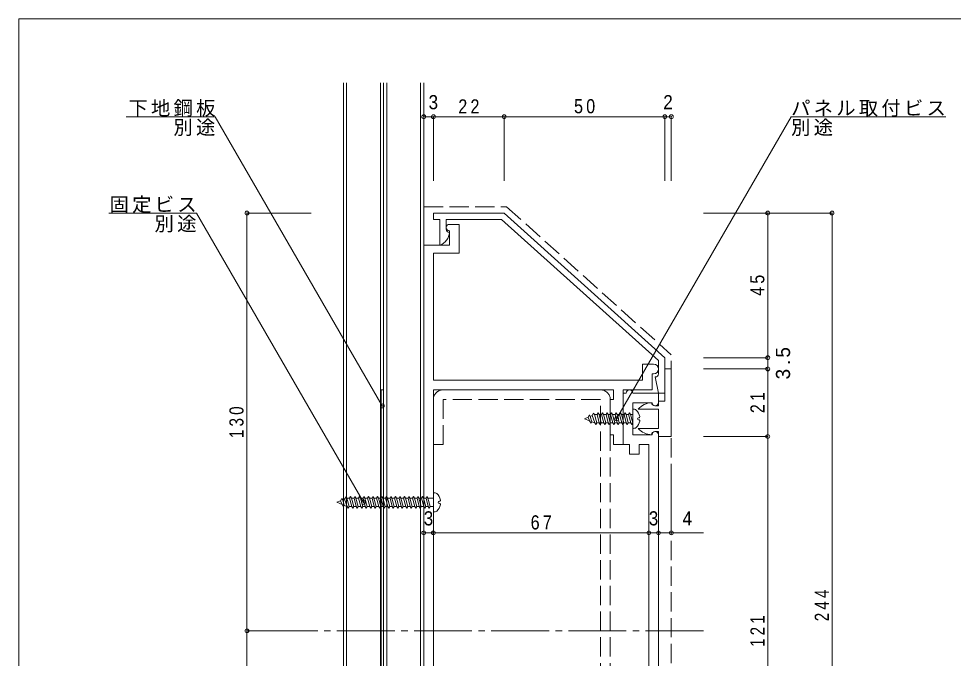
# Model space of a CAD drawing. Units: millimetres at full size, sheet at 1:2. Extents: x -282 to 282, y -195 to 195.
# Drawn here: x -282 to 8.7, y -4 to 195 of the extents above; entities that cross this region are included whole.
import ezdxf
from ezdxf.enums import TextEntityAlignment as Align

# ---------------------------------------------------------------- set-up
doc = ezdxf.new("R2010")
doc.units = ezdxf.units.MM
doc.header["$LTSCALE"] = 2
doc.header["$PDMODE"] = 32
doc.header["$PDSIZE"] = 1.2
doc.linetypes.add('CHAIN2', pattern=[12, 9, -1, 1, -1])
doc.linetypes.add('DASHED3', pattern=[4, 3, -1])
for name, color, linetype, lineweight in [('4-0_ＫＢ製品', 2, 'Continuous', 9), ('4-1_躯体', 3, 'Continuous', 9), ('4-3_寸法', 4, 'Continuous', 9), ('4-4_引出線字', 4, 'Continuous', 9), ('4-8_他製品', 7, 'DASHED3', 9), ('4-9_他製品', 7, 'Continuous', 9), ('4-A_ベース', 3, 'Continuous', 9), ('4-B', 7, 'Continuous', 9), ('4-C', 2, 'Continuous', 9), ('F-0_図面枠', 5, 'Continuous', 9)]:
    doc.layers.add(name, color=color, linetype=linetype, lineweight=lineweight)
doc.layers.add('4-5_文字', color=7, linetype='Continuous')
doc.styles.add('HGｺﾞｼｯｸM', font='')
doc.styles.get('HGｺﾞｼｯｸM').set_extended_font_data('HGｺﾞｼｯｸM')

msp = doc.modelspace()

# ---------------------------------------------------------------- linework, layer by layer
at = {"layer": '4-0_ＫＢ製品', "linetype": 'DASHED3'}
for p, q in [((-156, 136.5), (-130.233, 136.5)), ((-130.233, 136.5), (-79, 90.391)), ((-79, -109.5), (-79, 90.391))]:
    msp.add_line(p, q, dxfattribs=at)
at = {"layer": '4-0_ＫＢ製品'}
for p, q in [((-94, 78.5), (-93, 78.5)), ((-91, 78.5), (-83, 78.5)), ((-83, 75.5), (-83, 78.5)), ((-91, 75.5), (-91, 65.5)), ((-85, 75.5), (-91, 75.5)), ((-85, 65.5), (-91, 65.5)), ((-83, 65.5), (-83, -56.5)), ((-86, -53.5), (-86, 62.5))]:
    msp.add_line(p, q, dxfattribs=at)
msp.add_lwpolyline([(-94, 78.5), (-94, 62.5), (-92, 62.5), (-92, 59.5), (-89, 59.5), (-89, 62.5), (-86, 62.5)], dxfattribs=at)
for centre, start, end in [((-92, 78.5), 0, 180), ((-84, 75.5), 180, 0), ((-84, 65.5), 0, 180)]:
    msp.add_arc(centre, 1, start, end, dxfattribs=at)
at = {"layer": '4-1_躯体'}
for p, q in [((-181, 175), (-181, -150)), ((-180, 175), (-180, -150)), ((-169.5, 175), (-169.5, -150)), ((-168.5, 175), (-168.5, -150)), ((-167.5, 175), (-167.5, -150)), ((-157, 175), (-157, -150)), ((-156, 175), (-156, -150))]:
    msp.add_line(p, q, dxfattribs=at)
at = {"layer": '4-3_寸法'}
for p, q in [((-153, 164.5), (-156, 164.5)), ((-153, 164.5), (-153, 144.5)), ((-153, 164.5), (-131, 164.5)), ((-131, 164.5), (-131, 144.5)), ((-131, 164.5), (-81, 164.5)), ((-81, 164.5), (-81, 144.5)), ((-81, 164.5), (-79, 164.5)), ((-79, 144.5), (-79, 164.5)), ((-211, 4.5), (-211, 134.5)), ((-191, 134.5), (-211, 134.5)), ((-49, 134.5), (-69, 134.5)), ((-49, 134.5), (-49, 89.5)), ((-29, 134.5), (-49, 134.5)), ((-29, 134.5), (-29, -109.5)), ((-49, 89.5), (-69, 89.5)), ((-49, 89.5), (-49, 86)), ((-49, 86), (-69, 86)), ((-49, 86), (-49, 65)), ((-49, 65), (-69, 65)), ((-49, 65), (-49, -56)), ((-79, 35), (-79, 55)), ((-153, 35), (-156, 35)), ((-86, 35), (-153, 35)), ((-83, 35), (-86, 35)), ((-69, 35), (-83, 35)), ((-211, 4.5), (-191, 4.5)), ((-211, 4.5), (-211, -109.5))]:
    msp.add_line(p, q, dxfattribs=at)
for p in [(-156, 164.5), (-153, 164.5), (-131, 164.5), (-81, 164.5), (-79, 164.5), (-211, 134.5), (-49, 134.5), (-29, 134.5), (-49, 89.5), (-49, 86), (-49, 65), (-156, 35), (-153, 35), (-86, 35), (-83, 35), (-79, 35), (-211, 4.5)]:
    msp.add_point(p, dxfattribs=at)
at = {"layer": '4-4_引出線字'}
for p, q in [((-248.605, 164.5), (-220.862, 164.5)), ((-168.9, 74.5), (-220.862, 164.5)), ((-96, 70.5), (-41.729, 164.5)), ((6.428, 164.5), (-41.729, 164.5)), ((-253.973, 134.5), (-226.712, 134.5)), ((-174.75, 44.5), (-226.712, 134.5))]:
    msp.add_line(p, q, dxfattribs=at)
for p in [(-168.9, 74.5), (-96, 70.5), (-174.75, 44.5)]:
    msp.add_point(p, dxfattribs=at)
at = {"layer": '4-8_他製品'}
for p, q in [((-150, 79.5), (-101, 79.5)), ((-153, 76.5), (-153, 62.5)), ((-98, -67.5), (-98, 76.5))]:
    msp.add_line(p, q, dxfattribs=at)
at = {"layer": '4-8_他製品', "linetype": 'CHAIN2'}
msp.add_line((-69, 4.5), (-191, 4.5), dxfattribs=at)
at = {"layer": '4-8_他製品'}
msp.add_lwpolyline([(-150, -53.5), (-150, -67.5), (-101, -67.5), (-101, 76.5), (-150, 76.5), (-150, 62.5), (-153, 62.5)], dxfattribs=at)
for centre, start, end in [((-150, 76.5), 90, 180), ((-101, 76.5), 0, 90)]:
    msp.add_arc(centre, 3, start, end, dxfattribs=at)
at = {"layer": '4-9_他製品'}
for p, q in [((-168.5, 79.5), (-169.3, 79.5)), ((-169.3, -70.5), (-169.3, 79.5)), ((-168.5, 79.5), (-168.5, -70.5))]:
    msp.add_line(p, q, dxfattribs=at)
at = {"layer": '4-A_ベース'}
for p, q in [((-145, 131), (-148, 131)), ((-145, 122), (-145, 131)), ((-148, 124.5), (-148, 129)), ((-148, 124.5), (-156, 124.5)), ((-156, -104.5), (-156, 124.5)), ((-84.51, 87.5), (-88, 87.5)), ((-88, 87.5), (-88, 82.5)), ((-84.51, 84.5), (-85, 84.5)), ((-85, 84.5), (-85, 79.5)), ((-88, 82.5), (-153, 82.5)), ((-153, 79.5), (-153, -70.5)), ((-97, 79.5), (-153, 79.5)), ((-97, 76.5), (-97, 79.5)), ((-94, 62.5), (-94, 79.5)), ((-94, 79.5), (-85, 79.5)), ((-98, 65.5), (-98, 76.5)), ((-97, 76.5), (-98, 76.5)), ((-98, 65.5), (-97, 65.5)), ((-97, 62.5), (-97, 65.5)), ((-97, 62.5), (-94, 62.5))]:
    msp.add_line(p, q, dxfattribs=at)
msp.add_lwpolyline([(-145, 122), (-153, 122), (-153, 82.5)], dxfattribs=at)
for centre, radius, start, end in [((-148, 130), 1, 90, 270), ((-84.51, 86), 1.5, 270, 90)]:
    msp.add_arc(centre, radius, start, end, dxfattribs=at)
at = {"layer": '4-B', "color": 2}
for p, q in [((-81, 76), (-81, 86)), ((-79, 86), (-81, 86)), ((-79, 65), (-79, 86)), ((-81, 76), (-83, 76)), ((-83, 76), (-83, 74.5)), ((-83, 73.5), (-89.3, 73.5)), ((-83, 74.5), (-84.1, 74.5)), ((-83, 73.5), (-83, 67.5)), ((-83, 67.5), (-89.3, 67.5)), ((-83, 66.5), (-84.1, 66.5)), ((-83, 66.5), (-83, 65)), ((-83, 65), (-81, 65)), ((-79, 65), (-81, 65))]:
    msp.add_line(p, q, dxfattribs=at)
at = {"layer": '4-B'}
for p, q in [((-91, 73.329), (-91, 67.671)), ((-90.431, 73.466), (-90.814, 73.499)), ((-106, 70.5), (-104.907, 70.953)), ((-104.407, 69.84), (-106, 70.5)), ((-104.907, 70.953), (-104.476, 71.7)), ((-104.407, 69.84), (-104.907, 70.953)), ((-104.476, 71.7), (-104.211, 71.241)), ((-103.976, 69.093), (-104.407, 69.84)), ((-103.61, 71.49), (-104.211, 71.241)), ((-104.211, 71.241), (-103.711, 69.552)), ((-103.61, 71.49), (-103.179, 72.237)), ((-102.799, 69.2), (-103.61, 71.49)), ((-103.179, 72.237), (-102.893, 71.8)), ((-102.099, 71.8), (-102.893, 71.8)), ((-102.893, 71.8), (-102.193, 69.2)), ((-102.099, 71.8), (-101.796, 72.325)), ((-101.399, 69.2), (-102.099, 71.8)), ((-101.796, 72.325), (-101.493, 71.8)), ((-100.699, 71.8), (-101.493, 71.8)), ((-101.493, 71.8), (-100.793, 69.2)), ((-100.699, 71.8), (-100.396, 72.325)), ((-99.999, 69.2), (-100.699, 71.8)), ((-100.396, 72.325), (-100.093, 71.8)), ((-99.299, 71.8), (-100.093, 71.8)), ((-100.093, 71.8), (-99.393, 69.2)), ((-99.299, 71.8), (-98.996, 72.325)), ((-98.599, 69.2), (-99.299, 71.8)), ((-98.996, 72.325), (-98.693, 71.8)), ((-97.899, 71.8), (-98.693, 71.8)), ((-98.693, 71.8), (-97.993, 69.2)), ((-97.899, 71.8), (-97.596, 72.325)), ((-97.199, 69.2), (-97.899, 71.8)), ((-97.596, 72.325), (-97.293, 71.8)), ((-96.499, 71.8), (-97.293, 71.8)), ((-97.293, 71.8), (-96.593, 69.2)), ((-96.499, 71.8), (-96.196, 72.325)), ((-95.799, 69.2), (-96.499, 71.8)), ((-96.196, 72.325), (-95.893, 71.8)), ((-95.893, 71.8), (-95.193, 69.2)), ((-95.099, 71.8), (-95.893, 71.8)), ((-95.099, 71.8), (-94.796, 72.325)), ((-94.399, 69.2), (-95.099, 71.8)), ((-94.796, 72.325), (-94.493, 71.8)), ((-93.699, 71.8), (-94.493, 71.8)), ((-94.493, 71.8), (-93.793, 69.2)), ((-93.699, 71.8), (-93.396, 72.325)), ((-92.999, 69.2), (-93.699, 71.8)), ((-93.396, 72.325), (-93.093, 71.8)), ((-93.093, 71.8), (-92.393, 69.2)), ((-92.299, 71.8), (-93.093, 71.8)), ((-92.299, 71.8), (-91.996, 72.325)), ((-91.599, 69.2), (-92.299, 71.8)), ((-91.996, 72.325), (-91.693, 71.8)), ((-103.711, 69.552), (-103.976, 69.093)), ((-102.799, 69.2), (-103.711, 69.552)), ((-102.496, 68.675), (-102.799, 69.2)), ((-102.193, 69.2), (-102.496, 68.675)), ((-101.399, 69.2), (-102.193, 69.2)), ((-101.096, 68.675), (-101.399, 69.2)), ((-100.793, 69.2), (-101.096, 68.675)), ((-99.999, 69.2), (-100.793, 69.2)), ((-99.696, 68.675), (-99.999, 69.2)), ((-99.393, 69.2), (-99.696, 68.675)), ((-98.599, 69.2), (-99.393, 69.2)), ((-98.296, 68.675), (-98.599, 69.2)), ((-97.993, 69.2), (-98.296, 68.675)), ((-97.199, 69.2), (-97.993, 69.2)), ((-96.896, 68.675), (-97.199, 69.2)), ((-96.593, 69.2), (-96.896, 68.675)), ((-95.799, 69.2), (-96.593, 69.2)), ((-95.496, 68.675), (-95.799, 69.2)), ((-95.193, 69.2), (-95.496, 68.675)), ((-94.399, 69.2), (-95.193, 69.2)), ((-94.096, 68.675), (-94.399, 69.2)), ((-93.793, 69.2), (-94.096, 68.675)), ((-92.999, 69.2), (-93.793, 69.2)), ((-92.696, 68.675), (-92.999, 69.2)), ((-92.393, 69.2), (-92.696, 68.675)), ((-91.599, 69.2), (-92.393, 69.2)), ((-91.296, 68.675), (-91.599, 69.2)), ((-91, 69.187), (-91.296, 68.675)), ((-91, 67.671), (-90.814, 67.501)), ((-90.814, 67.501), (-90.431, 67.534)), ((-153, 47.329), (-153, 41.671)), ((-152.431, 47.466), (-152.814, 47.499)), ((-183, 44.5), (-181.907, 44.953)), ((-181.407, 43.84), (-183, 44.5)), ((-181.907, 44.953), (-181.476, 45.7)), ((-181.407, 43.84), (-181.907, 44.953)), ((-181.476, 45.7), (-181.211, 45.241)), ((-180.976, 43.093), (-181.407, 43.84)), ((-180.61, 45.49), (-181.211, 45.241)), ((-181.211, 45.241), (-180.711, 43.552)), ((-180.61, 45.49), (-180.179, 46.237)), ((-179.799, 43.2), (-180.61, 45.49)), ((-180.179, 46.237), (-179.893, 45.8)), ((-179.099, 45.8), (-179.893, 45.8)), ((-179.893, 45.8), (-179.193, 43.2)), ((-179.099, 45.8), (-178.796, 46.325)), ((-178.399, 43.2), (-179.099, 45.8)), ((-178.796, 46.325), (-178.493, 45.8)), ((-177.699, 45.8), (-178.493, 45.8)), ((-178.493, 45.8), (-177.793, 43.2)), ((-177.699, 45.8), (-177.396, 46.325)), ((-176.999, 43.2), (-177.699, 45.8)), ((-177.396, 46.325), (-177.093, 45.8)), ((-176.299, 45.8), (-177.093, 45.8)), ((-177.093, 45.8), (-176.393, 43.2)), ((-176.299, 45.8), (-175.996, 46.325)), ((-175.599, 43.2), (-176.299, 45.8)), ((-175.996, 46.325), (-175.693, 45.8)), ((-174.899, 45.8), (-175.693, 45.8)), ((-175.693, 45.8), (-174.993, 43.2)), ((-174.899, 45.8), (-174.596, 46.325)), ((-174.199, 43.2), (-174.899, 45.8)), ((-174.596, 46.325), (-174.293, 45.8)), ((-173.499, 45.8), (-174.293, 45.8)), ((-174.293, 45.8), (-173.593, 43.2)), ((-173.499, 45.8), (-173.196, 46.325)), ((-172.799, 43.2), (-173.499, 45.8)), ((-173.196, 46.325), (-172.893, 45.8)), ((-172.893, 45.8), (-172.193, 43.2)), ((-172.099, 45.8), (-172.893, 45.8)), ((-172.099, 45.8), (-171.796, 46.325)), ((-171.399, 43.2), (-172.099, 45.8)), ((-171.796, 46.325), (-171.493, 45.8)), ((-170.699, 45.8), (-171.493, 45.8)), ((-171.493, 45.8), (-170.793, 43.2)), ((-170.699, 45.8), (-170.396, 46.325)), ((-169.999, 43.2), (-170.699, 45.8)), ((-170.396, 46.325), (-170.093, 45.8)), ((-170.093, 45.8), (-169.393, 43.2)), ((-169.299, 45.8), (-170.093, 45.8)), ((-169.299, 45.8), (-168.996, 46.325)), ((-168.599, 43.2), (-169.299, 45.8)), ((-168.996, 46.325), (-168.693, 45.8)), ((-168.693, 45.8), (-167.993, 43.2)), ((-167.899, 45.8), (-168.693, 45.8)), ((-167.899, 45.8), (-167.596, 46.325)), ((-167.199, 43.2), (-167.899, 45.8)), ((-167.596, 46.325), (-167.293, 45.8)), ((-167.293, 45.8), (-166.593, 43.2)), ((-166.499, 45.8), (-167.293, 45.8)), ((-166.499, 45.8), (-166.196, 46.325)), ((-165.799, 43.2), (-166.499, 45.8)), ((-166.196, 46.325), (-165.893, 45.8)), ((-165.893, 45.8), (-165.193, 43.2)), ((-165.099, 45.8), (-165.893, 45.8)), ((-165.099, 45.8), (-164.796, 46.325)), ((-164.399, 43.2), (-165.099, 45.8)), ((-164.796, 46.325), (-164.493, 45.8)), ((-164.493, 45.8), (-163.793, 43.2)), ((-163.699, 45.8), (-164.493, 45.8)), ((-163.699, 45.8), (-163.396, 46.325)), ((-162.999, 43.2), (-163.699, 45.8)), ((-163.396, 46.325), (-163.093, 45.8)), ((-163.093, 45.8), (-162.393, 43.2)), ((-162.299, 45.8), (-163.093, 45.8)), ((-162.299, 45.8), (-161.996, 46.325)), ((-161.599, 43.2), (-162.299, 45.8)), ((-161.996, 46.325), (-161.693, 45.8)), ((-161.693, 45.8), (-160.993, 43.2)), ((-160.899, 45.8), (-161.693, 45.8)), ((-160.899, 45.8), (-160.596, 46.325)), ((-160.199, 43.2), (-160.899, 45.8)), ((-160.596, 46.325), (-160.293, 45.8)), ((-160.293, 45.8), (-159.593, 43.2)), ((-159.499, 45.8), (-160.293, 45.8)), ((-159.499, 45.8), (-159.196, 46.325)), ((-158.799, 43.2), (-159.499, 45.8)), ((-159.196, 46.325), (-158.893, 45.8)), ((-158.893, 45.8), (-158.193, 43.2)), ((-158.099, 45.8), (-158.893, 45.8)), ((-158.099, 45.8), (-157.796, 46.325)), ((-157.399, 43.2), (-158.099, 45.8)), ((-157.796, 46.325), (-157.493, 45.8)), ((-157.493, 45.8), (-156.793, 43.2)), ((-156.699, 45.8), (-157.493, 45.8)), ((-156.699, 45.8), (-156.396, 46.325)), ((-155.999, 43.2), (-156.699, 45.8)), ((-156.396, 46.325), (-156.093, 45.8)), ((-156.093, 45.8), (-155.393, 43.2)), ((-155.299, 45.8), (-156.093, 45.8)), ((-155.299, 45.8), (-154.996, 46.325)), ((-154.599, 43.2), (-155.299, 45.8)), ((-154.996, 46.325), (-154.693, 45.8)), ((-154.693, 45.8), (-153.993, 43.2)), ((-154.693, 45.8), (-153, 45.8)), ((-180.711, 43.552), (-180.976, 43.093)), ((-179.799, 43.2), (-180.711, 43.552)), ((-179.496, 42.675), (-179.799, 43.2)), ((-179.193, 43.2), (-179.496, 42.675)), ((-178.399, 43.2), (-179.193, 43.2)), ((-178.096, 42.675), (-178.399, 43.2)), ((-177.793, 43.2), (-178.096, 42.675)), ((-176.999, 43.2), (-177.793, 43.2)), ((-176.696, 42.675), (-176.999, 43.2)), ((-176.393, 43.2), (-176.696, 42.675)), ((-175.599, 43.2), (-176.393, 43.2)), ((-175.296, 42.675), (-175.599, 43.2)), ((-174.993, 43.2), (-175.296, 42.675)), ((-174.199, 43.2), (-174.993, 43.2)), ((-173.896, 42.675), (-174.199, 43.2)), ((-173.593, 43.2), (-173.896, 42.675)), ((-172.799, 43.2), (-173.593, 43.2)), ((-172.496, 42.675), (-172.799, 43.2)), ((-172.193, 43.2), (-172.496, 42.675)), ((-171.399, 43.2), (-172.193, 43.2)), ((-171.096, 42.675), (-171.399, 43.2)), ((-170.793, 43.2), (-171.096, 42.675)), ((-169.999, 43.2), (-170.793, 43.2)), ((-169.696, 42.675), (-169.999, 43.2)), ((-169.393, 43.2), (-169.696, 42.675)), ((-168.599, 43.2), (-169.393, 43.2)), ((-168.296, 42.675), (-168.599, 43.2)), ((-167.993, 43.2), (-168.296, 42.675)), ((-167.199, 43.2), (-167.993, 43.2)), ((-166.896, 42.675), (-167.199, 43.2)), ((-166.593, 43.2), (-166.896, 42.675)), ((-165.799, 43.2), (-166.593, 43.2)), ((-165.496, 42.675), (-165.799, 43.2)), ((-165.193, 43.2), (-165.496, 42.675)), ((-164.399, 43.2), (-165.193, 43.2)), ((-164.096, 42.675), (-164.399, 43.2)), ((-163.793, 43.2), (-164.096, 42.675)), ((-162.999, 43.2), (-163.793, 43.2)), ((-162.696, 42.675), (-162.999, 43.2)), ((-162.393, 43.2), (-162.696, 42.675)), ((-161.599, 43.2), (-162.393, 43.2)), ((-161.296, 42.675), (-161.599, 43.2)), ((-160.993, 43.2), (-161.296, 42.675)), ((-160.199, 43.2), (-160.993, 43.2)), ((-159.896, 42.675), (-160.199, 43.2)), ((-159.593, 43.2), (-159.896, 42.675)), ((-158.799, 43.2), (-159.593, 43.2)), ((-158.496, 42.675), (-158.799, 43.2)), ((-158.193, 43.2), (-158.496, 42.675)), ((-157.399, 43.2), (-158.193, 43.2)), ((-157.096, 42.675), (-157.399, 43.2)), ((-156.793, 43.2), (-157.096, 42.675)), ((-155.999, 43.2), (-156.793, 43.2)), ((-155.696, 42.675), (-155.999, 43.2)), ((-155.393, 43.2), (-155.696, 42.675)), ((-154.599, 43.2), (-155.393, 43.2)), ((-154.296, 42.675), (-154.599, 43.2)), ((-153.993, 43.2), (-154.296, 42.675)), ((-153.993, 43.2), (-153, 43.2)), ((-153, 41.671), (-152.814, 41.501)), ((-152.814, 41.501), (-152.431, 41.534))]:
    msp.add_line(p, q, dxfattribs=at)
msp.add_lwpolyline([(-91, 71.8), (-91.693, 71.8), (-91, 69.227)], dxfattribs=at)
for centre, radius, start, end in [((-90.829, 73.329), 0.171, 85, 180), ((-90.506, 72.612), 0.857, 45.10574, 85), ((-92.61, 70.5), 3.838, 10.59731, 45.10574), ((-92.61, 70.5), 3.838, 314.89426, 349.40269), ((-89.173, 70.5), 0.3, 90, 270), ((-89.174, 71.143), 0.343, 270, 10.59731), ((-89.174, 69.857), 0.343, 349.40269, 90), ((-90.506, 68.388), 0.857, 275, 314.89426), ((-152.829, 47.329), 0.171, 85, 180), ((-152.506, 46.612), 0.857, 45.10574, 85), ((-154.61, 44.5), 3.838, 10.59731, 45.10574), ((-154.61, 44.5), 3.838, 314.89426, 349.40269), ((-151.173, 44.5), 0.3, 90, 270), ((-151.174, 45.143), 0.343, 270, 10.59731), ((-151.174, 43.857), 0.343, 349.40269, 90), ((-152.506, 42.388), 0.857, 275, 314.89426)]:
    msp.add_arc(centre, radius, start, end, dxfattribs=at)
at = {"layer": '4-B', "color": 2}
for centre, radius, start, end in [((-84.822, 69.506), 6, 92.65457, 138.27212), ((-84.1, 75.5), 1, 180, 270), ((-84.822, 71.494), 6, 221.72788, 267.34543), ((-84.1, 65.5), 1, 90, 180)]:
    msp.add_arc(centre, radius, start, end, dxfattribs=at)
at = {"layer": '4-C'}
for p, q in [((-153, 134.5), (-131, 134.5)), ((-131, 134.5), (-81, 89.5)), ((-149, 129.5), (-149, 132.5)), ((-149, 132.5), (-131.773, 132.5)), ((-131.773, 132.5), (-83, 88.615)), ((-83, 84.5), (-83, 88.615)), ((-81, 78.5), (-81, 89.5))]:
    msp.add_line(p, q, dxfattribs=at)
for points in [[(-153, 134.5), (-153, 132.5), (-151, 132.5), (-151, 124.5)], [(-81, 78.5), (-83, 78.5), (-84, 83.5)]]:
    msp.add_lwpolyline(points, dxfattribs=at)
for centre, radius, start, end in [((-152.503, 128.742), 4.5, 289.51122, 356.79495), ((-148, 129.49), 1, 179.4242, 269.42993), ((-84, 84.5), 1, 270, 0)]:
    msp.add_arc(centre, radius, start, end, dxfattribs=at)
at = {"layer": 'F-0_図面枠'}
for p, q in [((-282, 195), (282, 195)), ((-282, -195), (-282, 195))]:
    msp.add_line(p, q, dxfattribs=at)

# ---------------------------------------------------------------- texts
at = {"layer": '4-3_寸法', "color": 7, "style": 'HGｺﾞｼｯｸM', "width": 0.9}
for s, p in [('3', (-154.5, 165.5)), ('2', (-81.5, 165.5)), ('3', (-156, 36)), ('3', (-86, 36)), ('4', (-75.5, 36))]:
    msp.add_text(s, height=4.399, dxfattribs=at).set_placement(p, align=Align.BOTTOM_LEFT)
at = {"layer": '4-3_寸法', "color": 7, "char_height": 4.399, "attachment_point": 7, "style": 'HGｺﾞｼｯｸM'}
for s, insert in [('\\T1.36;\\W0.85;22', (-145.25, 165.5)), ('\\T1.36;\\W0.85;50', (-109.25, 165.5)), ('\\T1.36;\\W0.85;67', (-122.75, 36))]:
    msp.add_mtext(s, dxfattribs=dict(at, insert=insert))
at = {"layer": '4-3_寸法', "color": 7, "char_height": 4.399, "attachment_point": 7, "rotation": 90, "style": 'HGｺﾞｼｯｸM'}
for s, insert in [('\\T1.36;\\W0.85;45', (-50, 108.75)), ('\\T1.38;3.5', (-42, 82.75)), ('\\T1.36;\\W0.85;21', (-50, 72.25)), ('\\T1.38;\\W0.8;130', (-212, 64.5)), ('\\T1.38;\\W0.8;244', (-30, 7.5)), ('\\T1.38;\\W0.8;121', (-50, -0.5))]:
    msp.add_mtext(s, dxfattribs=dict(at, insert=insert))
at = {"layer": '4-5_文字', "char_height": 4.399, "attachment_point": 7, "style": 'HGｺﾞｼｯｸM'}
for s, insert in [('\\T1.17;下地鋼板', (-247.862, 164.5)), ('\\T1.17;パネル取付ビス', (-41.729, 164.5)), ('\\T1.17;別途', (-233.862, 158.5)), ('\\T1.17;別途', (-41.729, 158.5)), ('\\T1.17;固定ビス', (-253.712, 134.5)), ('\\T1.17;別途', (-239.712, 128.5))]:
    msp.add_mtext(s, dxfattribs=dict(at, insert=insert))

doc.saveas('drawing.dxf')
